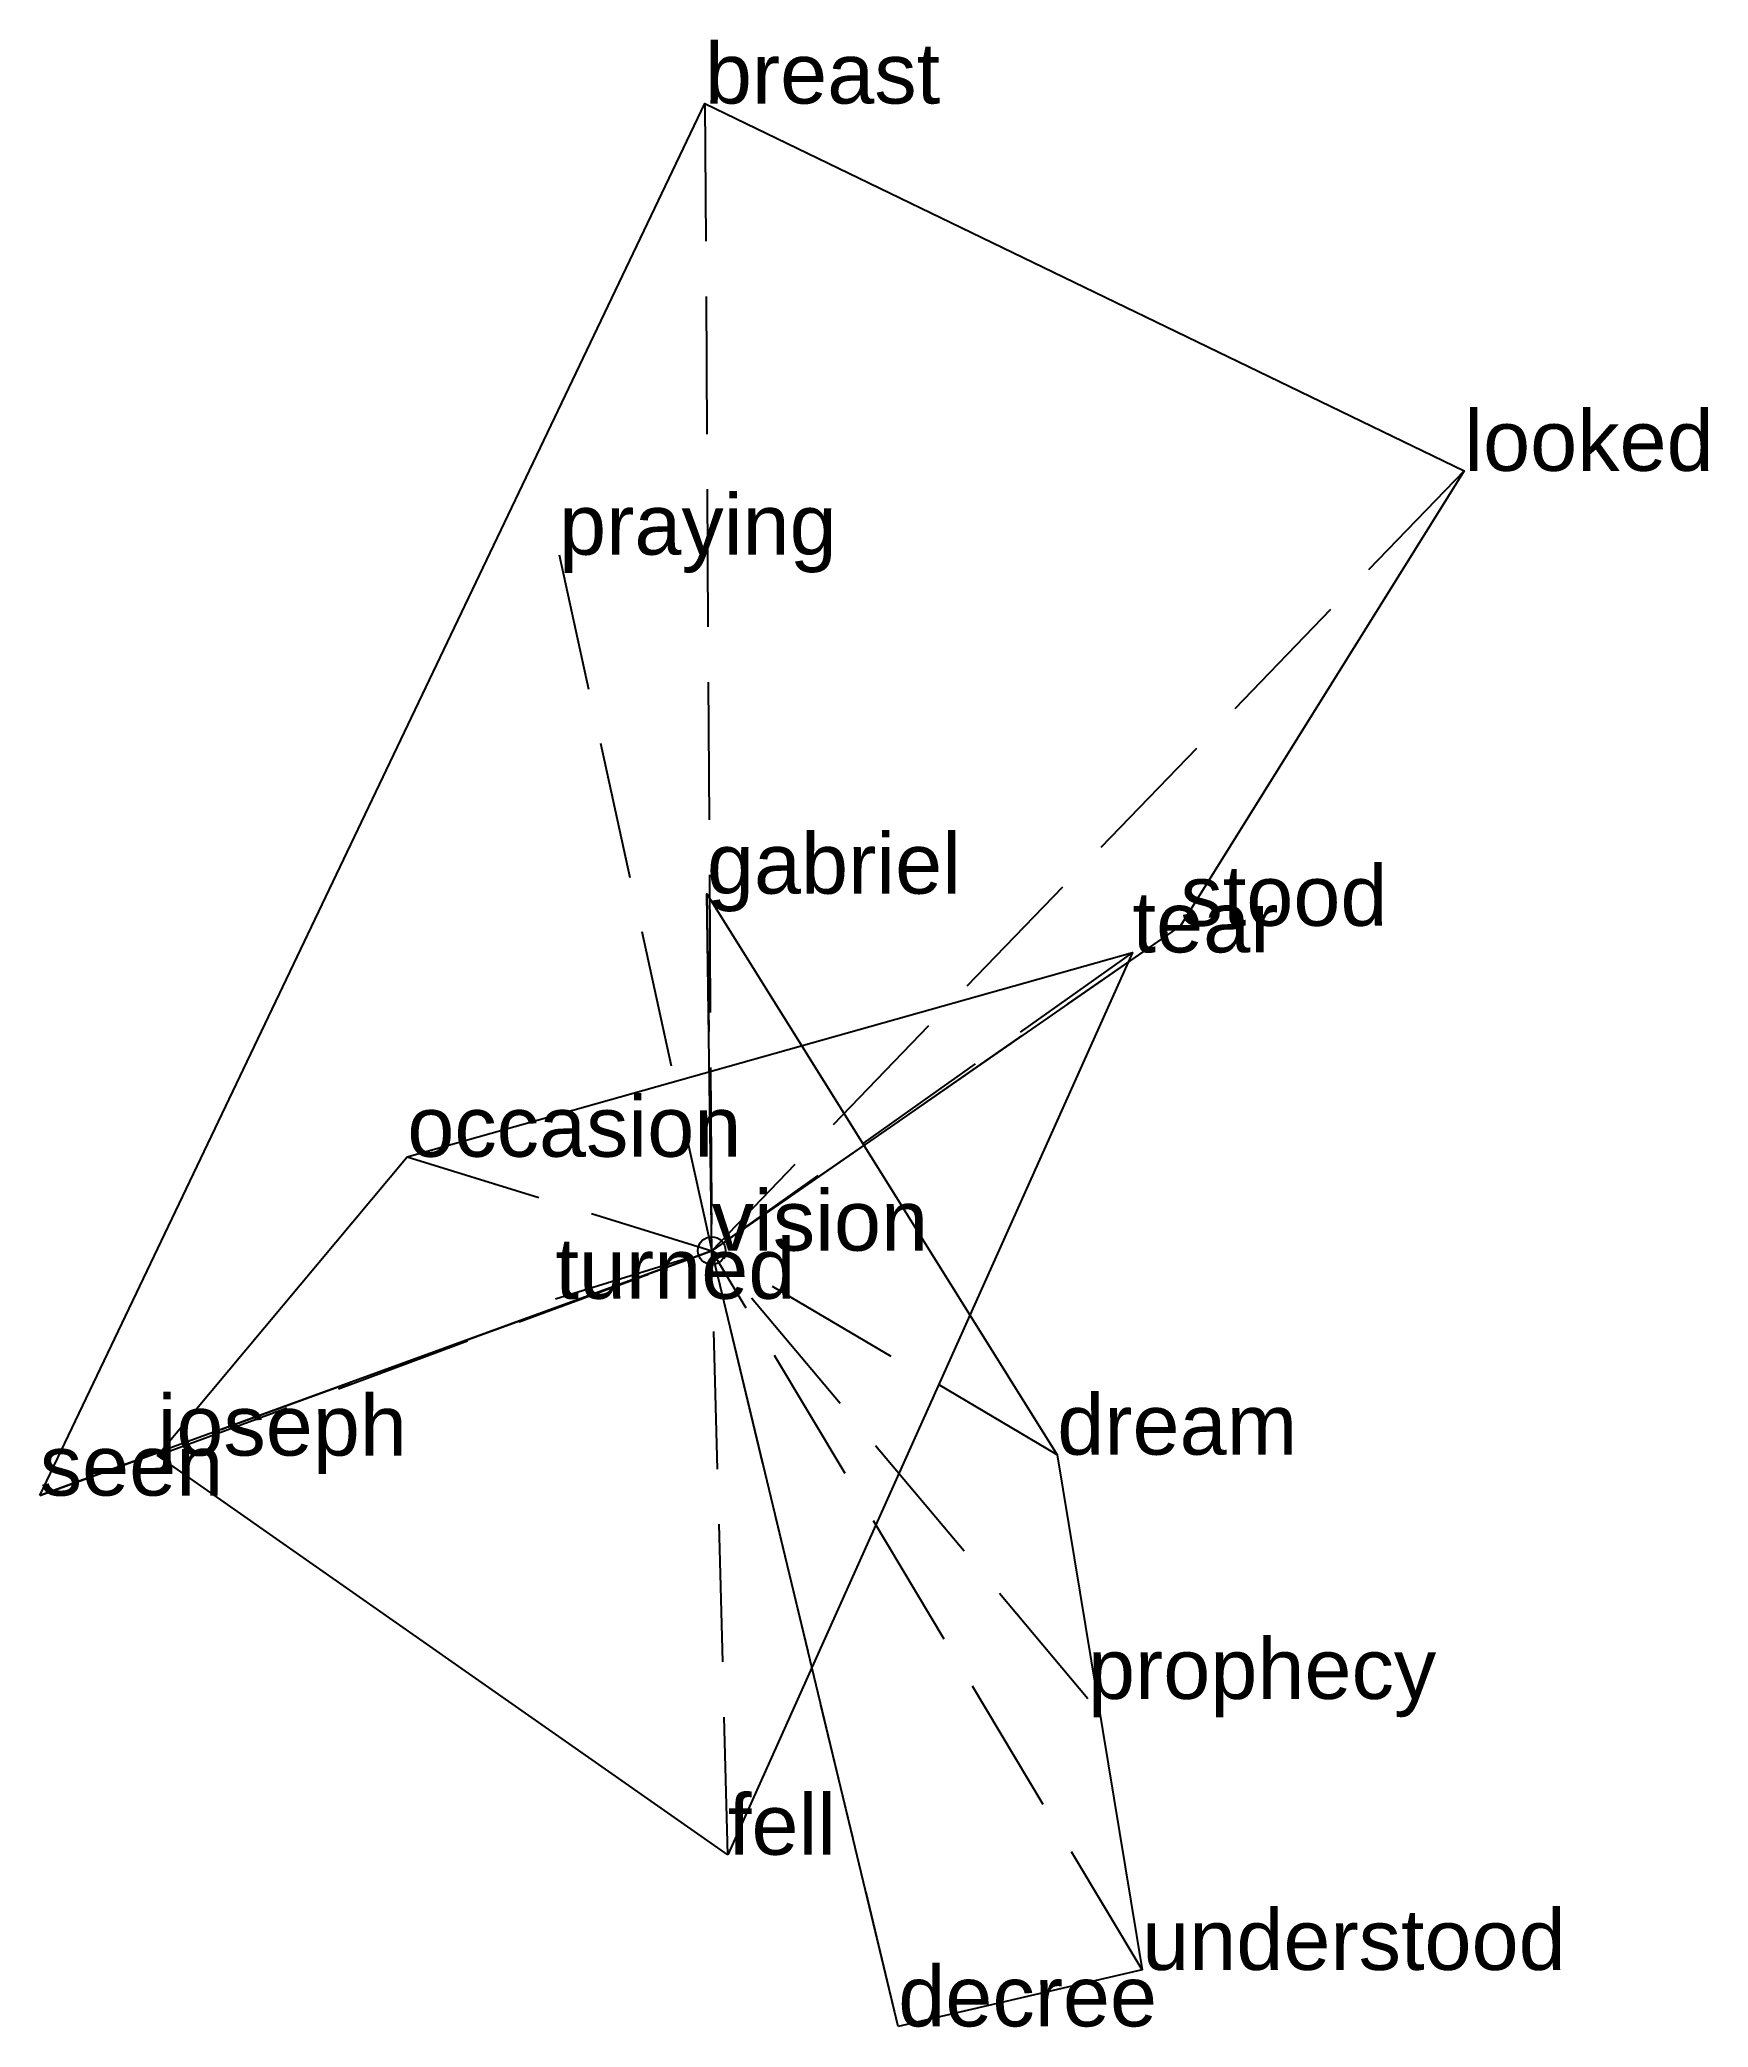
# Model space of a CAD drawing. Extents: x -1.22 to 1.81, y -1.41 to 2.2.
import ezdxf

# ---------------------------------------------------------------- set-up
doc = ezdxf.new("R2010")
doc.units = 0
doc.linetypes.add('DASHED2', pattern=[0.3, 0.25, -0.05])
for name, color, linetype in [('TEXT_nt', 1, 'CONTINUOUS'), ('TEXT_ot', 1, 'CONTINUOUS'), ('TEXT_q', 1, 'CONTINUOUS')]:
    doc.layers.add(name, color=color, linetype=linetype)
doc.styles.get("Standard").update_dxf_attribs({"font": 'arial.ttf'})

# ---------------------------------------------------------------- blocks, each defined once
blk = doc.blocks.new('ot')
at = {"layer": 'LINES_ot', "linetype": 'DASHED2'}
for p in [(-0.0087, 0.648), (0, 0), (0.6272, -0.3703), (0.683, -0.8137), (0.7813, -1.3056), (0.3386, -1.4081)]:
    blk.add_line(p, (0, 0), dxfattribs=at)
at = {"layer": 'ORIGIN_ot'}
blk.add_circle((0, 0), 0.025, dxfattribs=at)
at = {"layer": 'TEXT_ot'}
for s, p in [('gabriel', (-0.0087, 0.648)), ('vision', (0, 0)), ('dream', (0.6272, -0.3703)), ('prophecy', (0.683, -0.8137)), ('understood', (0.7813, -1.3056)), ('decree', (0.3386, -1.4081))]:
    blk.add_text(s, height=0.11, dxfattribs=at).set_placement(p)
blk = doc.blocks.new('nt')
at = {"layer": 'LINES_nt', "linetype": 'DASHED2'}
for p in [(-0.0124, 2.0822), (1.366, 1.4155), (-0.277, 1.2633), (0.8508, 0.5897), (-1.2197, -0.4446), (0, 0)]:
    blk.add_line(p, (0, 0), dxfattribs=at)
at = {"layer": 'ORIGIN_nt'}
blk.add_circle((0, 0), 0.025, dxfattribs=at)
at = {"layer": 'TEXT_nt'}
for s, p in [('breast', (-0.0124, 2.0822)), ('looked', (1.366, 1.4155)), ('praying', (-0.277, 1.2633)), ('stood', (0.8508, 0.5897)), ('vision', (0, 0)), ('seen', (-1.2197, -0.4446))]:
    blk.add_text(s, height=0.11, dxfattribs=at).set_placement(p)
blk = doc.blocks.new('q')
at = {"layer": 'LINES_q', "linetype": 'DASHED2'}
for p in [(0.7639, 0.5414), (-0.5526, 0.1705), (-1.0059, -0.372), (-0.2838, -0.0873), (0, 0), (0.0295, -1.0965)]:
    blk.add_line(p, (0, 0), dxfattribs=at)
at = {"layer": 'ORIGIN_q'}
blk.add_circle((0, 0), 0.025, dxfattribs=at)
at = {"layer": 'TEXT_q'}
for s, p in [('tear', (0.7639, 0.5414)), ('occasion', (-0.5526, 0.1705)), ('vision', (0, 0)), ('turned', (-0.2838, -0.0873)), ('joseph', (-1.0059, -0.372)), ('fell', (0.0295, -1.0965))]:
    blk.add_text(s, height=0.11, dxfattribs=at).set_placement(p)

msp = doc.modelspace()

# ---------------------------------------------------------------- linework, layer by layer
at = {"layer": 'OUTLINE_nt', "linetype": 'CONTINUOUS'}
msp.add_polyline3d([(-1.2197, -0.4446, 0), (-0.0124, 2.0822, 0), (1.366, 1.4155, 0), (0.8508, 0.5897, 0), (0, 0, 0), (-1.2197, -0.4446, 0)], close=True, dxfattribs=at)
at = {"layer": 'OUTLINE_ot', "linetype": 'CONTINUOUS'}
msp.add_polyline3d([(0.3386, -1.4081, 0), (0, 0, 0), (-0.0087, 0.648, 0), (0.6272, -0.3703, 0), (0.7813, -1.3056, 0), (0.3386, -1.4081, 0)], close=True, dxfattribs=at)
at = {"layer": 'OUTLINE_q', "linetype": 'CONTINUOUS'}
msp.add_polyline3d([(0.0295, -1.0965, 0), (-1.0059, -0.372, 0), (-0.5526, 0.1705, 0), (0.7639, 0.5414, 0), (0.0295, -1.0965, 0)], close=True, dxfattribs=at)

# ---------------------------------------------------------------- block references
for name in ['nt', 'ot', 'q']:
    msp.add_blockref(name, (0, 0))

doc.saveas('drawing.dxf')
